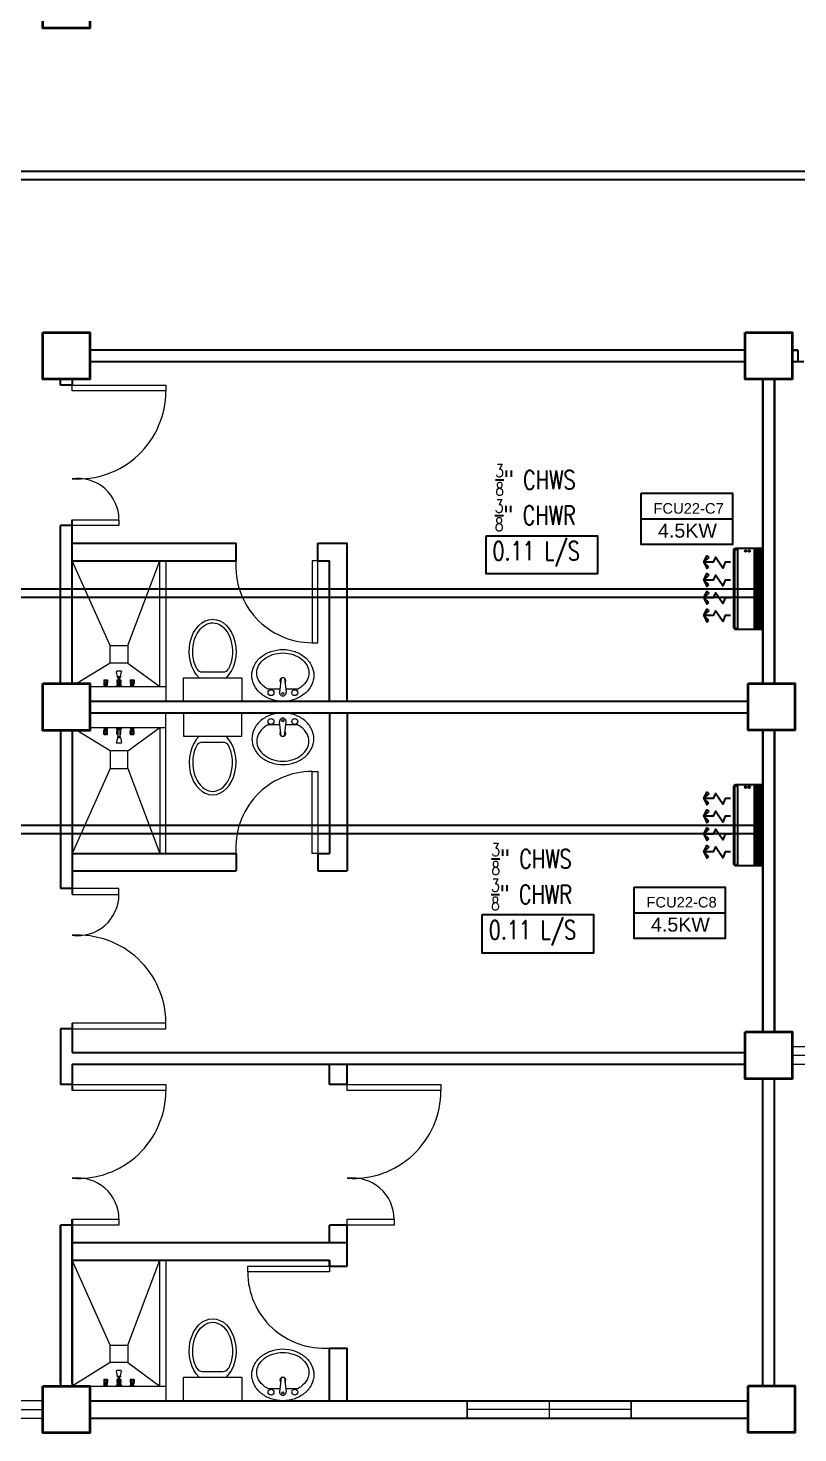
# Model space of a CAD drawing. Header units: millimetres. Extents: x 5 to 430, y 3 to 339.
# Drawn here: x 26.65 to 33.22, y 20.1 to 32.1 of the extents above; entities that cross this region are included whole.
import ezdxf

# ---------------------------------------------------------------- set-up
doc = ezdxf.new("R2010")
doc.units = ezdxf.units.MM
doc.header["$MEASUREMENT"] = 0
for name, color, linetype in [('AIR', 7, 'Continuous'), ('fcu line', 7, 'Continuous'), ('fcu return', 7, 'Continuous'), ('Legends', 7, 'Continuous'), ('pipe label', 7, 'Continuous')]:
    doc.layers.add(name, color=color, linetype=linetype)
doc.styles.add('Arch-Dim', font='simplex.shx', dxfattribs={"width": 0.75})
doc.styles.get("Standard").update_dxf_attribs({"font": 'arial.ttf'})

# ---------------------------------------------------------------- blocks, each defined once
blk = doc.blocks.new('CARRIER-S30-32 (FCD)')
at = {"layer": 'AIR'}
for p, q in [((0.825, -0.05), (-0.825, -0.05)), ((0.825, -0.075), (-0.825, -0.075)), ((0.825, -0.1), (-0.825, -0.1)), ((0.825, -0.125), (-0.825, -0.125)), ((0.825, -0.15), (-0.825, -0.15)), ((-0.6, -0.025), (-0.6, -0.175)), ((-0.4, -0.025), (-0.4, -0.175)), ((-0.2, -0.025), (-0.2, -0.175)), ((0, -0.025), (0, -0.175)), ((0.2, -0.025), (0.2, -0.175)), ((0.4, -0.025), (0.4, -0.175)), ((0.6, -0.025), (0.6, -0.175))]:
    blk.add_line(p, q, dxfattribs=at)
for points in [[(-0.8, -0.62), (0.8, -0.62, 0.414214), (0.85, -0.57), (0.85, 0), (-0.85, 0), (-0.85, -0.57, 0.414214)], [(-0.8, -0.595), (0.8, -0.595, 0.414214), (0.825, -0.57), (0.825, -0.525), (-0.825, -0.525), (-0.825, -0.57, 0.414214)]]:
    blk.add_lwpolyline(points, format="xyb", close=True, dxfattribs=at)
for points in [[(-0.825, -0.025), (0.825, -0.025), (0.825, -0.175), (-0.825, -0.175)], [(-0.664, -1.134), (-0.562, -1.239), (-0.697, -1.177)], [(-0.461, -1.134), (-0.562, -1.239), (-0.428, -1.177)], [(-0.289, -1.134), (-0.188, -1.239), (-0.322, -1.177)], [(-0.086, -1.134), (-0.188, -1.239), (-0.053, -1.177)], [(0.086, -1.134), (0.187, -1.239), (0.053, -1.177)], [(0.289, -1.134), (0.187, -1.239), (0.322, -1.177)], [(0.461, -1.134), (0.562, -1.239), (0.428, -1.177)], [(0.664, -1.134), (0.562, -1.239), (0.697, -1.177)]]:
    blk.add_lwpolyline(points, close=True, dxfattribs=at)
for points in [[(-0.562, -0.678), (-0.562, -0.794), (-0.44, -0.843), (-0.667, -0.996), (-0.562, -1.044), (-0.562, -1.239)], [(-0.188, -0.678), (-0.188, -0.794), (-0.065, -0.843), (-0.292, -0.996), (-0.188, -1.044), (-0.188, -1.239)], [(0.187, -0.678), (0.187, -0.794), (0.31, -0.843), (0.083, -0.996), (0.187, -1.044), (0.187, -1.239)], [(0.562, -0.678), (0.562, -0.794), (0.685, -0.843), (0.458, -0.996), (0.562, -1.044), (0.562, -1.239)]]:
    blk.add_lwpolyline(points, dxfattribs=at)
for centre in [(-0.8, -0.285), (-0.8, -0.36)]:
    blk.add_circle(centre, 0.0187, dxfattribs=at)

msp = doc.modelspace()

# ---------------------------------------------------------------- linework, layer by layer
at = {"color": 8, "linetype": 'ByBlock', "lineweight": 25}
for p, q in [((32.772, 29.35), (27.172, 29.35)), ((33.222, 29.35), (33.172, 29.35)), ((33.172, 29.35), (33.222, 29.35)), ((33.222, 29.35), (33.222, 29.25)), ((32.772, 29.25), (27.172, 29.25)), ((33.272, 29.25), (33.172, 29.25)), ((26.922, 29.05), (26.922, 29.1)), ((27.022, 29.05), (26.922, 29.05)), ((27.022, 29.1), (27.022, 29.05)), ((32.922, 26.502), (32.922, 29.1)), ((32.922, 29.1), (32.922, 26.502)), ((33.022, 26.502), (33.022, 29.1)), ((33.022, 29.1), (33.022, 26.502)), ((26.922, 26.5), (26.922, 27.85)), ((27.022, 27.85), (26.922, 27.85)), ((26.922, 26.5), (26.922, 27.85)), ((27.022, 26.5), (27.022, 27.9)), ((27.172, 26.35), (32.797, 26.35)), ((27.172, 26.25), (32.797, 26.25)), ((26.922, 26.1), (26.922, 24.75)), ((27.022, 26.1), (27.022, 24.7)), ((32.922, 23.525), (32.922, 26.102)), ((32.922, 26.102), (32.922, 23.525)), ((33.022, 23.525), (33.022, 26.102)), ((33.022, 26.102), (33.022, 23.525)), ((27.022, 24.75), (26.922, 24.75)), ((26.922, 23.55), (26.922, 23.3)), ((27.022, 23.55), (26.922, 23.55)), ((27.022, 23.6), (27.022, 23.35)), ((26.922, 23.3), (26.922, 23.075)), ((27.022, 23.35), (32.772, 23.35)), ((27.022, 23.25), (27.022, 23.025)), ((27.022, 23.25), (32.772, 23.25)), ((27.022, 23.075), (26.922, 23.075)), ((32.922, 20.502), (32.922, 23.125)), ((33.022, 20.502), (33.022, 23.125)), ((26.922, 21.875), (26.922, 20.5)), ((26.922, 20.525), (26.922, 21.875)), ((27.022, 21.875), (26.922, 21.875)), ((26.922, 20.525), (26.922, 21.875)), ((27.022, 21.925), (27.022, 20.5)), ((27.022, 20.525), (27.022, 21.925)), ((27.172, 20.375), (32.797, 20.375)), ((27.172, 20.225), (32.797, 20.225))]:
    msp.add_line(p, q, dxfattribs=at)
at = {"color": 8, "linetype": 'ByBlock', "lineweight": 25, "ltscale": 0.3}
for p, q in [((27.022, 27.7), (28.422, 27.7)), ((28.422, 27.55), (28.422, 27.7)), ((29.122, 27.7), (29.372, 27.7)), ((29.122, 27.55), (29.122, 27.7)), ((29.372, 26.35), (29.372, 27.7)), ((27.022, 27.55), (28.422, 27.55)), ((29.122, 27.55), (29.222, 27.55)), ((29.222, 26.35), (29.222, 27.55)), ((29.222, 26.25), (29.222, 25.05)), ((29.372, 26.25), (29.372, 24.9)), ((27.022, 25.05), (28.422, 25.05)), ((28.422, 25.05), (28.422, 24.9)), ((29.122, 25.05), (29.222, 25.05)), ((29.122, 25.05), (29.122, 24.9)), ((27.022, 24.9), (28.422, 24.9)), ((29.122, 24.9), (29.372, 24.9))]:
    msp.add_line(p, q, dxfattribs=at)
at = {"color": 8, "linetype": 'ByBlock', "lineweight": 9, "ltscale": 0.3}
for p, q in [((27.347, 26.825), (27.022, 27.55)), ((27.497, 26.825), (27.772, 27.55)), ((27.347, 26.675), (27.063, 26.5)), ((27.497, 26.675), (27.772, 26.475)), ((27.347, 25.925), (27.063, 26.1)), ((27.497, 25.925), (27.772, 26.125)), ((27.347, 25.775), (27.022, 25.05)), ((27.497, 25.775), (27.772, 25.05)), ((27.347, 20.85), (27.022, 21.575)), ((27.497, 20.85), (27.772, 21.575)), ((27.347, 20.7), (27.022, 20.5)), ((27.497, 20.7), (27.772, 20.5))]:
    msp.add_line(p, q, dxfattribs=at)
at = {"color": 8, "linetype": 'ByBlock', "lineweight": 9}
for p, q in [((26.922, 26.55), (26.922, 26.5)), ((27.022, 26.6), (27.022, 26.5)), ((27.172, 26.475), (27.822, 26.475)), ((27.172, 26.125), (27.822, 26.125)), ((33.172, 23.4), (35.922, 23.4)), ((34.572, 23.325), (33.172, 23.325)), ((33.172, 23.25), (36.022, 23.25)), ((27.172, 20.5), (27.822, 20.5)), ((26.772, 20.375), (24.072, 20.375)), ((24.072, 20.3), (26.772, 20.3)), ((30.397, 20.375), (30.397, 20.225)), ((31.797, 20.3), (30.397, 20.3)), ((31.097, 20.375), (31.097, 20.225)), ((31.797, 20.225), (31.797, 20.375)), ((24.072, 20.225), (26.772, 20.225))]:
    msp.add_line(p, q, dxfattribs=at)
at = {"color": 8, "lineweight": 9}
for p, q in [((27.295, 26.532), (27.292, 26.53)), ((27.292, 26.53), (27.325, 26.53)), ((27.292, 26.53), (27.292, 26.508)), ((27.295, 26.533), (27.322, 26.533)), ((27.295, 26.533), (27.295, 26.532)), ((27.295, 26.532), (27.322, 26.532)), ((27.295, 26.521), (27.295, 26.509)), ((27.302, 26.521), (27.302, 26.509)), ((27.315, 26.521), (27.315, 26.509)), ((27.322, 26.533), (27.322, 26.532)), ((27.322, 26.532), (27.325, 26.53)), ((27.322, 26.521), (27.322, 26.509)), ((27.325, 26.53), (27.325, 26.508)), ((27.41, 26.56), (27.401, 26.602)), ((27.441, 26.607), (27.403, 26.607)), ((27.409, 26.532), (27.405, 26.53)), ((27.405, 26.53), (27.415, 26.53)), ((27.405, 26.53), (27.405, 26.508)), ((27.409, 26.533), (27.415, 26.533)), ((27.409, 26.533), (27.409, 26.532)), ((27.409, 26.532), (27.415, 26.532)), ((27.409, 26.521), (27.409, 26.509)), ((27.41, 26.553), (27.41, 26.56)), ((27.41, 26.56), (27.434, 26.56)), ((27.41, 26.56), (27.434, 26.56)), ((27.434, 26.553), (27.41, 26.553)), ((27.415, 26.553), (27.415, 26.49)), ((27.43, 26.49), (27.43, 26.553)), ((27.43, 26.533), (27.435, 26.533)), ((27.43, 26.532), (27.435, 26.532)), ((27.43, 26.53), (27.439, 26.53)), ((27.434, 26.56), (27.443, 26.602)), ((27.434, 26.56), (27.434, 26.553)), ((27.435, 26.533), (27.435, 26.532)), ((27.435, 26.532), (27.439, 26.53)), ((27.435, 26.521), (27.435, 26.509)), ((27.439, 26.53), (27.439, 26.508)), ((27.523, 26.532), (27.519, 26.53)), ((27.519, 26.53), (27.519, 26.508)), ((27.519, 26.53), (27.552, 26.53)), ((27.523, 26.533), (27.523, 26.532)), ((27.523, 26.533), (27.549, 26.533)), ((27.523, 26.532), (27.549, 26.532)), ((27.523, 26.521), (27.523, 26.509)), ((27.53, 26.521), (27.53, 26.509)), ((27.542, 26.521), (27.542, 26.509)), ((27.549, 26.533), (27.549, 26.532)), ((27.549, 26.532), (27.552, 26.53)), ((27.549, 26.521), (27.549, 26.509)), ((27.552, 26.53), (27.552, 26.508)), ((27.972, 26.35), (27.972, 26.55)), ((27.972, 26.55), (28.472, 26.55)), ((28.132, 26.6), (28.313, 26.6)), ((28.472, 26.55), (28.472, 26.35)), ((28.808, 26.548), (28.794, 26.426)), ((28.837, 26.548), (28.85, 26.426)), ((27.291, 26.476), (27.295, 26.482)), ((27.291, 26.476), (27.326, 26.476)), ((27.291, 26.476), (27.291, 26.475)), ((27.291, 26.475), (27.326, 26.475)), ((27.292, 26.508), (27.294, 26.504)), ((27.294, 26.502), (27.294, 26.496)), ((27.294, 26.496), (27.295, 26.494)), ((27.294, 26.496), (27.322, 26.496)), ((27.295, 26.508), (27.303, 26.508)), ((27.295, 26.494), (27.322, 26.494)), ((27.295, 26.482), (27.322, 26.482)), ((27.297, 26.482), (27.297, 26.494)), ((27.322, 26.508), (27.314, 26.508)), ((27.32, 26.482), (27.32, 26.494)), ((27.322, 26.502), (27.322, 26.496)), ((27.322, 26.496), (27.322, 26.494)), ((27.326, 26.476), (27.322, 26.482)), ((27.325, 26.508), (27.323, 26.504)), ((27.326, 26.476), (27.326, 26.475)), ((27.405, 26.481), (27.393, 26.475)), ((27.393, 26.475), (27.451, 26.475)), ((27.405, 26.508), (27.408, 26.504)), ((27.44, 26.49), (27.405, 26.49)), ((27.405, 26.49), (27.405, 26.481)), ((27.44, 26.481), (27.405, 26.481)), ((27.405, 26.481), (27.44, 26.481)), ((27.408, 26.502), (27.408, 26.496)), ((27.408, 26.496), (27.415, 26.496)), ((27.408, 26.496), (27.409, 26.494)), ((27.409, 26.508), (27.415, 26.508)), ((27.409, 26.494), (27.415, 26.494)), ((27.411, 26.49), (27.411, 26.494)), ((27.415, 26.49), (27.43, 26.49)), ((27.435, 26.508), (27.43, 26.508)), ((27.43, 26.496), (27.436, 26.496)), ((27.43, 26.494), (27.435, 26.494)), ((27.433, 26.49), (27.433, 26.494)), ((27.436, 26.496), (27.435, 26.494)), ((27.436, 26.502), (27.436, 26.496)), ((27.439, 26.508), (27.437, 26.504)), ((27.44, 26.481), (27.44, 26.49)), ((27.451, 26.475), (27.44, 26.481)), ((27.519, 26.508), (27.521, 26.504)), ((27.519, 26.476), (27.522, 26.482)), ((27.519, 26.476), (27.519, 26.475)), ((27.519, 26.476), (27.553, 26.476)), ((27.519, 26.475), (27.553, 26.475)), ((27.522, 26.502), (27.522, 26.496)), ((27.522, 26.496), (27.55, 26.496)), ((27.522, 26.496), (27.522, 26.494)), ((27.522, 26.494), (27.549, 26.494)), ((27.522, 26.482), (27.549, 26.482)), ((27.523, 26.508), (27.53, 26.508)), ((27.524, 26.482), (27.524, 26.494)), ((27.549, 26.508), (27.542, 26.508)), ((27.547, 26.482), (27.547, 26.494)), ((27.55, 26.496), (27.549, 26.494)), ((27.553, 26.476), (27.549, 26.482)), ((27.552, 26.508), (27.55, 26.504)), ((27.55, 26.502), (27.55, 26.496)), ((27.553, 26.476), (27.553, 26.475)), ((28.472, 26.35), (27.972, 26.35)), ((27.972, 26.25), (27.972, 26.05)), ((28.472, 26.25), (27.972, 26.25)), ((28.472, 26.05), (28.472, 26.25)), ((28.808, 26.052), (28.794, 26.174)), ((28.837, 26.052), (28.85, 26.174)), ((27.291, 26.125), (27.326, 26.125)), ((27.291, 26.124), (27.291, 26.125)), ((27.291, 26.124), (27.326, 26.124)), ((27.291, 26.124), (27.295, 26.117)), ((27.292, 26.091), (27.294, 26.096)), ((27.292, 26.069), (27.292, 26.091)), ((27.292, 26.069), (27.325, 26.069)), ((27.295, 26.068), (27.292, 26.069)), ((27.294, 26.103), (27.295, 26.105)), ((27.294, 26.103), (27.322, 26.103)), ((27.294, 26.097), (27.294, 26.103)), ((27.295, 26.117), (27.322, 26.117)), ((27.295, 26.105), (27.322, 26.105)), ((27.295, 26.091), (27.303, 26.091)), ((27.295, 26.078), (27.295, 26.09)), ((27.295, 26.068), (27.322, 26.068)), ((27.295, 26.066), (27.295, 26.068)), ((27.295, 26.066), (27.322, 26.066)), ((27.297, 26.117), (27.297, 26.105)), ((27.302, 26.078), (27.302, 26.09)), ((27.322, 26.091), (27.314, 26.091)), ((27.315, 26.078), (27.315, 26.09)), ((27.32, 26.117), (27.32, 26.105)), ((27.326, 26.124), (27.322, 26.117)), ((27.322, 26.103), (27.322, 26.105)), ((27.322, 26.097), (27.322, 26.103)), ((27.322, 26.078), (27.322, 26.09)), ((27.322, 26.068), (27.325, 26.069)), ((27.322, 26.066), (27.322, 26.068)), ((27.325, 26.091), (27.323, 26.096)), ((27.325, 26.069), (27.325, 26.091)), ((27.326, 26.124), (27.326, 26.125)), ((27.405, 26.119), (27.393, 26.125)), ((27.393, 26.125), (27.451, 26.125)), ((27.44, 26.119), (27.405, 26.119)), ((27.405, 26.109), (27.405, 26.119)), ((27.405, 26.119), (27.44, 26.119)), ((27.44, 26.109), (27.405, 26.109)), ((27.405, 26.091), (27.408, 26.096)), ((27.405, 26.069), (27.405, 26.091)), ((27.405, 26.069), (27.415, 26.069)), ((27.409, 26.068), (27.405, 26.069)), ((27.408, 26.103), (27.409, 26.105)), ((27.408, 26.103), (27.415, 26.103)), ((27.408, 26.097), (27.408, 26.103)), ((27.409, 26.105), (27.415, 26.105)), ((27.409, 26.091), (27.415, 26.091)), ((27.409, 26.078), (27.409, 26.09)), ((27.409, 26.068), (27.415, 26.068)), ((27.409, 26.066), (27.409, 26.068)), ((27.409, 26.066), (27.415, 26.066)), ((27.41, 26.047), (27.41, 26.039)), ((27.434, 26.047), (27.41, 26.047)), ((27.411, 26.109), (27.411, 26.105)), ((27.415, 26.047), (27.415, 26.109)), ((27.415, 26.109), (27.43, 26.109)), ((27.43, 26.109), (27.43, 26.047)), ((27.43, 26.105), (27.435, 26.105)), ((27.43, 26.103), (27.436, 26.103)), ((27.435, 26.091), (27.43, 26.091)), ((27.43, 26.069), (27.439, 26.069)), ((27.43, 26.068), (27.435, 26.068)), ((27.43, 26.066), (27.435, 26.066)), ((27.433, 26.109), (27.433, 26.105)), ((27.434, 26.039), (27.434, 26.047)), ((27.436, 26.103), (27.435, 26.105)), ((27.435, 26.078), (27.435, 26.09)), ((27.435, 26.068), (27.439, 26.069)), ((27.435, 26.066), (27.435, 26.068)), ((27.436, 26.097), (27.436, 26.103)), ((27.439, 26.091), (27.437, 26.096)), ((27.439, 26.069), (27.439, 26.091)), ((27.451, 26.125), (27.44, 26.119)), ((27.44, 26.119), (27.44, 26.109)), ((27.519, 26.124), (27.519, 26.125)), ((27.519, 26.125), (27.553, 26.125)), ((27.519, 26.124), (27.522, 26.117)), ((27.519, 26.124), (27.553, 26.124)), ((27.519, 26.091), (27.521, 26.096)), ((27.519, 26.069), (27.519, 26.091)), ((27.523, 26.068), (27.519, 26.069)), ((27.519, 26.069), (27.552, 26.069)), ((27.522, 26.117), (27.549, 26.117)), ((27.522, 26.105), (27.549, 26.105)), ((27.522, 26.103), (27.522, 26.105)), ((27.522, 26.097), (27.522, 26.103)), ((27.522, 26.103), (27.55, 26.103)), ((27.523, 26.091), (27.53, 26.091)), ((27.523, 26.078), (27.523, 26.09)), ((27.523, 26.066), (27.523, 26.068)), ((27.523, 26.068), (27.549, 26.068)), ((27.523, 26.066), (27.549, 26.066)), ((27.524, 26.117), (27.524, 26.105)), ((27.53, 26.078), (27.53, 26.09)), ((27.549, 26.091), (27.542, 26.091)), ((27.542, 26.078), (27.542, 26.09)), ((27.547, 26.117), (27.547, 26.105)), ((27.553, 26.124), (27.549, 26.117)), ((27.55, 26.103), (27.549, 26.105)), ((27.549, 26.078), (27.549, 26.09)), ((27.549, 26.068), (27.552, 26.069)), ((27.549, 26.066), (27.549, 26.068)), ((27.55, 26.097), (27.55, 26.103)), ((27.552, 26.091), (27.55, 26.096)), ((27.552, 26.069), (27.552, 26.091)), ((27.553, 26.124), (27.553, 26.125)), ((27.972, 26.05), (28.472, 26.05)), ((27.41, 26.039), (27.401, 25.997)), ((27.441, 25.993), (27.403, 25.993)), ((27.41, 26.039), (27.434, 26.039)), ((27.41, 26.039), (27.434, 26.039)), ((27.434, 26.039), (27.443, 25.997)), ((28.132, 26), (28.313, 26)), ((27.295, 20.557), (27.292, 20.555)), ((27.292, 20.555), (27.325, 20.555)), ((27.292, 20.555), (27.292, 20.533)), ((27.292, 20.533), (27.294, 20.529)), ((27.294, 20.527), (27.294, 20.521)), ((27.294, 20.521), (27.295, 20.519)), ((27.294, 20.521), (27.322, 20.521)), ((27.295, 20.558), (27.322, 20.558)), ((27.295, 20.558), (27.295, 20.557)), ((27.295, 20.557), (27.322, 20.557)), ((27.295, 20.546), (27.295, 20.534)), ((27.295, 20.533), (27.303, 20.533)), ((27.302, 20.546), (27.302, 20.534)), ((27.322, 20.533), (27.314, 20.533)), ((27.315, 20.546), (27.315, 20.534)), ((27.322, 20.558), (27.322, 20.557)), ((27.322, 20.557), (27.325, 20.555)), ((27.322, 20.546), (27.322, 20.534)), ((27.322, 20.527), (27.322, 20.521)), ((27.322, 20.521), (27.322, 20.519)), ((27.325, 20.533), (27.323, 20.529)), ((27.325, 20.555), (27.325, 20.533)), ((27.41, 20.585), (27.401, 20.627)), ((27.441, 20.632), (27.403, 20.632)), ((27.409, 20.557), (27.405, 20.555)), ((27.405, 20.555), (27.415, 20.555)), ((27.405, 20.555), (27.405, 20.533)), ((27.405, 20.533), (27.408, 20.529)), ((27.408, 20.527), (27.408, 20.521)), ((27.408, 20.521), (27.415, 20.521)), ((27.408, 20.521), (27.409, 20.519)), ((27.409, 20.558), (27.415, 20.558)), ((27.409, 20.558), (27.409, 20.557)), ((27.409, 20.557), (27.415, 20.557)), ((27.409, 20.546), (27.409, 20.534)), ((27.409, 20.533), (27.415, 20.533)), ((27.41, 20.578), (27.41, 20.585)), ((27.41, 20.585), (27.434, 20.585)), ((27.41, 20.585), (27.434, 20.585)), ((27.434, 20.578), (27.41, 20.578)), ((27.415, 20.578), (27.415, 20.515)), ((27.43, 20.515), (27.43, 20.578)), ((27.43, 20.558), (27.435, 20.558)), ((27.43, 20.557), (27.435, 20.557)), ((27.43, 20.555), (27.439, 20.555)), ((27.435, 20.533), (27.43, 20.533)), ((27.43, 20.521), (27.436, 20.521)), ((27.434, 20.585), (27.443, 20.627)), ((27.434, 20.585), (27.434, 20.578)), ((27.435, 20.558), (27.435, 20.557)), ((27.435, 20.557), (27.439, 20.555)), ((27.435, 20.546), (27.435, 20.534)), ((27.436, 20.521), (27.435, 20.519)), ((27.436, 20.527), (27.436, 20.521)), ((27.439, 20.533), (27.437, 20.529)), ((27.439, 20.555), (27.439, 20.533)), ((27.523, 20.557), (27.519, 20.555)), ((27.519, 20.555), (27.519, 20.533)), ((27.519, 20.555), (27.552, 20.555)), ((27.519, 20.533), (27.521, 20.529)), ((27.522, 20.527), (27.522, 20.521)), ((27.522, 20.521), (27.55, 20.521)), ((27.522, 20.521), (27.522, 20.519)), ((27.523, 20.558), (27.523, 20.557)), ((27.523, 20.558), (27.549, 20.558)), ((27.523, 20.557), (27.549, 20.557)), ((27.523, 20.546), (27.523, 20.534)), ((27.523, 20.533), (27.53, 20.533)), ((27.53, 20.546), (27.53, 20.534)), ((27.542, 20.546), (27.542, 20.534)), ((27.549, 20.533), (27.542, 20.533)), ((27.549, 20.558), (27.549, 20.557)), ((27.549, 20.557), (27.552, 20.555)), ((27.549, 20.546), (27.549, 20.534)), ((27.55, 20.521), (27.549, 20.519)), ((27.552, 20.533), (27.55, 20.529)), ((27.55, 20.527), (27.55, 20.521)), ((27.552, 20.555), (27.552, 20.533)), ((27.972, 20.375), (27.972, 20.575)), ((27.972, 20.575), (28.472, 20.575)), ((28.132, 20.625), (28.313, 20.625)), ((28.472, 20.575), (28.472, 20.375)), ((28.808, 20.573), (28.794, 20.451)), ((28.837, 20.573), (28.85, 20.451)), ((27.291, 20.501), (27.295, 20.507)), ((27.291, 20.501), (27.326, 20.501)), ((27.291, 20.501), (27.291, 20.5)), ((27.291, 20.5), (27.326, 20.5)), ((27.295, 20.519), (27.322, 20.519)), ((27.295, 20.507), (27.322, 20.507)), ((27.297, 20.507), (27.297, 20.519)), ((27.32, 20.507), (27.32, 20.519)), ((27.326, 20.501), (27.322, 20.507)), ((27.326, 20.501), (27.326, 20.5)), ((27.405, 20.506), (27.393, 20.5)), ((27.393, 20.5), (27.451, 20.5)), ((27.44, 20.515), (27.405, 20.515)), ((27.405, 20.515), (27.405, 20.506)), ((27.44, 20.506), (27.405, 20.506)), ((27.405, 20.506), (27.44, 20.506)), ((27.409, 20.519), (27.415, 20.519)), ((27.411, 20.515), (27.411, 20.519)), ((27.415, 20.515), (27.43, 20.515)), ((27.43, 20.519), (27.435, 20.519)), ((27.433, 20.515), (27.433, 20.519)), ((27.44, 20.506), (27.44, 20.515)), ((27.451, 20.5), (27.44, 20.506)), ((27.519, 20.501), (27.522, 20.507)), ((27.519, 20.501), (27.519, 20.5)), ((27.519, 20.501), (27.553, 20.501)), ((27.519, 20.5), (27.553, 20.5)), ((27.522, 20.519), (27.549, 20.519)), ((27.522, 20.507), (27.549, 20.507)), ((27.524, 20.507), (27.524, 20.519)), ((27.547, 20.507), (27.547, 20.519)), ((27.553, 20.501), (27.549, 20.507)), ((27.553, 20.501), (27.553, 20.5)), ((28.472, 20.375), (27.972, 20.375))]:
    msp.add_line(p, q, dxfattribs=at)
at = {"color": 8, "linetype": 'Continuous', "lineweight": 25}
for p, q in [((29.222, 23.075), (29.222, 23.25)), ((29.372, 23.075), (29.372, 23.25)), ((29.372, 23.075), (29.222, 23.075)), ((29.222, 21.725), (29.222, 21.875)), ((29.372, 21.875), (29.222, 21.875)), ((29.372, 21.725), (29.372, 21.875)), ((29.222, 21.575), (29.222, 21.525)), ((29.222, 21.525), (29.372, 21.525)), ((29.222, 20.825), (29.372, 20.825))]:
    msp.add_line(p, q, dxfattribs=at)
at = {"color": 8, "lineweight": 25, "ltscale": 0.3}
for p, q in [((27.022, 21.725), (29.372, 21.725)), ((29.122, 21.725), (29.372, 21.725)), ((29.372, 21.525), (29.372, 21.725)), ((27.022, 21.575), (29.222, 21.575)), ((29.122, 21.575), (29.222, 21.575)), ((29.222, 21.525), (29.222, 21.575)), ((29.222, 20.375), (29.222, 20.825)), ((29.372, 20.375), (29.372, 20.825))]:
    msp.add_line(p, q, dxfattribs=at)
at = {"color": 8, "linetype": 'ByBlock', "lineweight": 35}
for points in [[(26.772, 32.5), (27.172, 32.5), (27.172, 32.1), (26.772, 32.1)], [(26.772, 29.5), (27.172, 29.5), (27.172, 29.1), (26.772, 29.1)], [(32.772, 29.5), (33.172, 29.5), (33.172, 29.1), (32.772, 29.1)], [(26.772, 26.5), (27.172, 26.5), (27.172, 26.1), (26.772, 26.1)], [(32.797, 26.502), (33.197, 26.502), (33.197, 26.102), (32.797, 26.102)], [(32.772, 23.525), (33.172, 23.525), (33.172, 23.125), (32.772, 23.125)], [(26.772, 20.5), (27.172, 20.5), (27.172, 20.1), (26.772, 20.1)], [(32.797, 20.502), (33.197, 20.502), (33.197, 20.102), (32.797, 20.102)]]:
    msp.add_lwpolyline(points, close=True, dxfattribs=at)
at = {"color": 8, "lineweight": 13, "ltscale": 0.03}
for points in [[(27.022, 29), (27.022, 29.05), (27.822, 29.05), (27.822, 29)], [(27.022, 27.85), (27.022, 27.9), (27.422, 27.9), (27.422, 27.85)], [(29.122, 27.55), (29.072, 27.55), (29.072, 26.85), (29.122, 26.85)], [(29.122, 25.05), (29.072, 25.05), (29.072, 25.75), (29.122, 25.75)], [(27.022, 24.75), (27.022, 24.7), (27.422, 24.7), (27.422, 24.75)], [(27.022, 23.6), (27.022, 23.55), (27.822, 23.55), (27.822, 23.6)], [(27.022, 23.025), (27.022, 23.075), (27.822, 23.075), (27.822, 23.025)], [(29.372, 23.025), (29.372, 23.075), (30.172, 23.075), (30.172, 23.025)], [(27.022, 21.875), (27.022, 21.925), (27.422, 21.925), (27.422, 21.875)], [(29.372, 21.875), (29.372, 21.925), (29.772, 21.925), (29.772, 21.875)], [(29.222, 21.525), (29.222, 21.475), (28.522, 21.475), (28.522, 21.525)]]:
    msp.add_lwpolyline(points, close=True, dxfattribs=at)
at = {"color": 8, "linetype": 'ByBlock', "lineweight": 9, "ltscale": 0.3}
for points in [[(27.772, 26.475), (27.772, 27.55), (27.822, 27.55), (27.822, 26.35), (27.822, 26.35)], [(27.772, 26.125), (27.772, 25.05), (27.822, 25.05), (27.822, 26.25), (27.822, 26.25)], [(27.772, 20.5), (27.772, 21.575), (27.822, 21.575), (27.822, 20.375), (27.822, 20.375)]]:
    msp.add_lwpolyline(points, dxfattribs=at)
at = {"color": 8, "linetype": 'ByBlock', "lineweight": 9, "ltscale": 0.03}
for points in [[(27.497, 26.675), (27.347, 26.675), (27.347, 26.825), (27.497, 26.825)], [(27.497, 25.925), (27.347, 25.925), (27.347, 25.775), (27.497, 25.775)], [(27.497, 20.7), (27.347, 20.7), (27.347, 20.85), (27.497, 20.85)]]:
    msp.add_lwpolyline(points, close=True, dxfattribs=at)
at = {"color": 8, "lineweight": 9}
for points in [[(28.557, 26.571, -0.11576), (28.576, 26.653, -0.104047), (28.635, 26.727, -0.090875), (28.719, 26.774, -0.083344), (28.822, 26.792, -0.083344), (28.926, 26.774, -0.090875), (29.009, 26.727, -0.104047), (29.068, 26.653, -0.11576), (29.087, 26.571, -0.11576), (29.068, 26.488, -0.104047), (29.009, 26.415, -0.090875), (28.926, 26.367, -0.083344), (28.822, 26.35, -0.083344), (28.719, 26.367, -0.090875), (28.635, 26.415, -0.104047), (28.576, 26.488, -0.11576)], [(28.557, 20.596, -0.11576), (28.576, 20.678, -0.104047), (28.635, 20.752, -0.090875), (28.719, 20.799, -0.083344), (28.822, 20.817, -0.083344), (28.926, 20.799, -0.090875), (29.009, 20.752, -0.104047), (29.068, 20.678, -0.11576), (29.087, 20.596, -0.11576), (29.068, 20.513, -0.104047), (29.009, 20.44, -0.090875), (28.926, 20.392, -0.083344), (28.822, 20.375, -0.083344), (28.719, 20.392, -0.090875), (28.635, 20.44, -0.104047), (28.576, 20.513, -0.11576)]]:
    msp.add_lwpolyline(points, format="xyb", close=True, dxfattribs=at)
for points in [[(28.6, 26.592, -0.124838), (28.615, 26.654, -0.105788), (28.665, 26.712, -0.086697), (28.735, 26.748, -0.076776), (28.822, 26.762, -0.076776), (28.91, 26.748, -0.086697), (28.979, 26.712, -0.105788), (29.029, 26.654, -0.124838), (29.045, 26.592, -0.124838), (29.029, 26.529, -0.105788), (28.979, 26.472, -0.040067), (28.949, 26.452), (28.846, 26.452, -0.040067)], [(28.798, 26.452), (28.696, 26.452, -0.040067), (28.665, 26.472, -0.105788), (28.615, 26.529, -0.124838), (28.6, 26.592, -0.124838)], [(28.6, 26.008, 0.124838), (28.615, 25.945, 0.105788), (28.665, 25.888, 0.086697), (28.735, 25.851, 0.076776), (28.822, 25.838, 0.076776), (28.91, 25.851, 0.086697), (28.979, 25.888, 0.105788), (29.029, 25.945, 0.124838), (29.045, 26.008, 0.124838), (29.029, 26.07, 0.105788), (28.979, 26.128, 0.040067), (28.949, 26.148), (28.846, 26.148, 0.040067)], [(28.798, 26.148), (28.696, 26.148, 0.040067), (28.665, 26.128, 0.105788), (28.615, 26.07, 0.124838), (28.6, 26.008, 0.124838)], [(28.6, 20.617, -0.124838), (28.615, 20.679, -0.105788), (28.665, 20.737, -0.086697), (28.735, 20.773, -0.076776), (28.822, 20.787, -0.076776), (28.91, 20.773, -0.086697), (28.979, 20.737, -0.105788), (29.029, 20.679, -0.124838), (29.045, 20.617, -0.124838), (29.029, 20.554, -0.105788), (28.979, 20.497, -0.040067), (28.949, 20.477), (28.846, 20.477, -0.040067)], [(28.798, 20.477), (28.696, 20.477, -0.040067), (28.665, 20.497, -0.105788), (28.615, 20.554, -0.124838), (28.6, 20.617, -0.124838)]]:
    msp.add_lwpolyline(points, format="xyb", dxfattribs=at)
msp.add_lwpolyline([(30.397, 20.375), (31.797, 20.375), (31.797, 20.225), (30.397, 20.225)], close=True, dxfattribs=at)
for centre, radius in [((28.721, 26.423), 0.0255), ((28.822, 26.416), 0.0095), ((28.924, 26.423), 0.0255), ((28.721, 26.177), 0.0255), ((28.822, 26.183), 0.0095), ((28.924, 26.177), 0.0255), ((28.721, 20.448), 0.0255), ((28.822, 20.441), 0.0095), ((28.924, 20.448), 0.0255)]:
    msp.add_circle(centre, radius, dxfattribs=at)
at = {"color": 8, "lineweight": 13, "ltscale": 0.03}
for centre, radius, start, end in [((27.071, 29), 0.752, 266.3048, 0), ((27.069, 27.9), 0.353, 0, 97.6281), ((29.072, 27.502), 0.652, 175.7578, 270), ((29.072, 25.098), 0.652, 90, 184.2422), ((27.069, 24.7), 0.353, 262.3719, 0), ((27.071, 23.6), 0.752, 0, 93.6952), ((27.071, 23.025), 0.752, 266.3048, 0), ((29.421, 23.025), 0.752, 266.3048, 0), ((27.069, 21.925), 0.353, 0, 97.6281), ((29.419, 21.925), 0.353, 0, 97.6281), ((29.174, 21.475), 0.652, 180, 274.2422)]:
    msp.add_arc(centre, radius, start, end, dxfattribs=at)
at = {"color": 8, "lineweight": 9}
for centre, radius, start, end in [((28.132, 26.65), 0.05, 208.1501, 270), ((28.313, 26.65), 0.05, 270, 331.9916), ((28.822, 26.525), 0.025, 126.3068, 221.2022), ((28.822, 26.454), 0.0948, 81.2026, 98.7974), ((28.822, 26.525), 0.025, 71.3793, 108.6207), ((28.822, 26.525), 0.025, 318.7978, 53.6932), ((28.822, 26.423), 0.028, 173.7545, 6.2455), ((28.781, 26.01), 0.228, 129.8268, 153.5873), ((28.806, 25.98), 0.267, 109.0569, 129.8268), ((28.822, 25.933), 0.317, 90, 109.0569), ((28.822, 26.177), 0.028, 353.7545, 186.2455), ((28.822, 25.933), 0.317, 70.9431, 90), ((28.838, 25.98), 0.267, 50.1732, 70.9431), ((28.863, 26.01), 0.228, 26.4127, 50.1732), ((28.743, 26.029), 0.185, 153.5873, 180), ((28.822, 26.075), 0.025, 138.7978, 233.6932), ((28.822, 26.146), 0.0948, 261.2026, 278.7974), ((28.822, 26.075), 0.025, 251.3793, 288.6207), ((28.822, 26.075), 0.025, 306.3068, 41.2022), ((28.902, 26.029), 0.185, 0, 26.4127), ((28.132, 25.95), 0.05, 90, 151.8499), ((28.313, 25.95), 0.05, 28.0084, 90), ((28.743, 26.029), 0.185, 180, 206.4127), ((28.781, 26.048), 0.228, 206.4127, 230.1732), ((28.863, 26.048), 0.228, 309.8268, 333.5873), ((28.902, 26.029), 0.185, 333.5873, 0), ((28.806, 26.078), 0.267, 230.1732, 250.9431), ((28.822, 26.125), 0.317, 250.9431, 270), ((28.822, 26.125), 0.317, 270, 289.0569), ((28.838, 26.078), 0.267, 289.0569, 309.8268), ((28.132, 20.675), 0.05, 208.1501, 270), ((28.313, 20.675), 0.05, 270, 331.9916), ((28.822, 20.55), 0.025, 126.3068, 221.2022), ((28.822, 20.479), 0.0948, 81.2026, 98.7974), ((28.822, 20.55), 0.025, 71.3793, 108.6207), ((28.822, 20.55), 0.025, 318.7978, 53.6932), ((28.822, 20.448), 0.028, 173.7545, 6.2455)]:
    msp.add_arc(centre, radius, start, end, dxfattribs=at)
at = {"color": 8, "lineweight": 9, "extrusion": (0, 0, -1)}
for centre in [(28.222, 26.775), (28.222, 20.8)]:
    msp.add_ellipse(centre, major_axis=(0, -0.275), ratio=0.727273, start_param=0.612555, end_param=5.670631, dxfattribs=at)
at = {"color": 8, "lineweight": 9, "extrusion": (4.99074e-41, 2.88216e-41, -1)}
for centre, major_axis, start_param, end_param in [((27.283, 26.52), (0.00896, 0.00896), 0.011497, 0.722582), ((27.313, 26.521), (0.00738, 0.00738), 4.000472, 4.78527), ((27.308, 26.526), (0.00268, 0.00268), -1.497915, -0.073106), ((27.304, 26.521), (-0.00738, 0.00738), 1.497691, 2.282489), ((27.334, 26.52), (-0.00896, 0.00896), 5.560378, 6.271464), ((27.396, 26.52), (0.00896, 0.00896), 0.011497, 0.722582), ((27.448, 26.52), (0.00896, 0.00896), 3.989582, 4.700667), ((27.439, 26.603), (-0.00268, 0.00268), 1.354119, 2.724181), ((27.51, 26.52), (0.00896, 0.00896), 0.011497, 0.722582), ((27.54, 26.521), (0.00738, 0.00738), 4.000472, 4.78527), ((27.536, 26.526), (0.00268, 0.00268), -1.497915, -0.073106), ((27.531, 26.521), (-0.00738, 0.00738), 1.497691, 2.282489), ((27.561, 26.52), (-0.00896, 0.00896), 5.560378, 6.271464), ((27.28, 26.515), (-0.0118, 0.0118), 2.876824, 3.009049), ((27.291, 26.502), (-0.00268, 0.00268), 1.862141, 2.356082), ((27.292, 26.509), (-0.00268, 0.00268), 2.356082, 2.983721), ((27.306, 26.509), (0.00268, 0.00268), 3.299239, 3.926878), ((27.313, 26.514), (-0.00887, 0.00887), 4.509022, 4.870036), ((27.308, 26.507), (0.00268, 0.00268), 1.773938, 2.938226), ((27.304, 26.514), (-0.00887, 0.00887), 2.983721, 3.344735), ((27.311, 26.509), (0.00268, 0.00268), 0.785286, 1.412925), ((27.325, 26.509), (-0.00268, 0.00268), 4.870036, 5.497675), ((27.337, 26.515), (0.0118, 0.0118), 3.273911, 3.406137), ((27.326, 26.502), (-0.00268, 0.00268), 5.497675, 5.991616), ((27.394, 26.515), (-0.0118, 0.0118), 2.876824, 3.009049), ((27.405, 26.509), (0.00268, 0.00268), 0.785286, 1.412925), ((27.404, 26.502), (0.00268, 0.00268), 0.291344, 0.785286), ((27.439, 26.509), (0.00268, 0.00268), 3.299239, 3.926878), ((27.45, 26.515), (-0.0118, 0.0118), 4.844707, 4.976933), ((27.44, 26.502), (0.00268, 0.00268), 3.926878, 4.42082), ((27.507, 26.515), (0.0118, 0.0118), 1.306028, 1.438253), ((27.518, 26.502), (-0.00268, 0.00268), 1.862141, 2.356082), ((27.519, 26.509), (-0.00268, 0.00268), 2.356082, 2.983721), ((27.533, 26.509), (0.00268, 0.00268), 3.299239, 3.926878), ((27.541, 26.514), (-0.00887, 0.00887), 4.509022, 4.870036), ((27.536, 26.507), (0.00268, 0.00268), 1.773938, 2.938226), ((27.531, 26.514), (-0.00887, 0.00887), 2.983721, 3.344735), ((27.538, 26.509), (0.00268, 0.00268), 0.785286, 1.412925), ((27.553, 26.509), (-0.00268, 0.00268), 4.870036, 5.497675), ((27.564, 26.515), (0.0118, 0.0118), 3.273911, 3.406137), ((27.554, 26.502), (-0.00268, 0.00268), 5.497675, 5.991616), ((27.283, 20.545), (0.00896, 0.00896), 0.011497, 0.722582), ((27.28, 20.54), (-0.0118, 0.0118), 2.876824, 3.009049), ((27.291, 20.527), (-0.00268, 0.00268), 1.862141, 2.356082), ((27.292, 20.534), (-0.00268, 0.00268), 2.356082, 2.983721), ((27.313, 20.546), (0.00738, 0.00738), 4.000472, 4.78527), ((27.306, 20.534), (0.00268, 0.00268), 3.299239, 3.926878), ((27.313, 20.539), (-0.00887, 0.00887), 4.509022, 4.870036), ((27.308, 20.551), (0.00268, 0.00268), -1.497915, -0.073106), ((27.308, 20.532), (0.00268, 0.00268), 1.773938, 2.938226), ((27.304, 20.546), (-0.00738, 0.00738), 1.497691, 2.282489), ((27.304, 20.539), (-0.00887, 0.00887), 2.983721, 3.344735), ((27.311, 20.534), (0.00268, 0.00268), 0.785286, 1.412925), ((27.334, 20.545), (-0.00896, 0.00896), 5.560378, 6.271464), ((27.325, 20.534), (-0.00268, 0.00268), 4.870036, 5.497675), ((27.337, 20.54), (0.0118, 0.0118), 3.273911, 3.406137), ((27.326, 20.527), (-0.00268, 0.00268), 5.497675, 5.991616), ((27.396, 20.545), (0.00896, 0.00896), 0.011497, 0.722582), ((27.394, 20.54), (-0.0118, 0.0118), 2.876824, 3.009049), ((27.405, 20.534), (0.00268, 0.00268), 0.785286, 1.412925), ((27.404, 20.527), (0.00268, 0.00268), 0.291344, 0.785286), ((27.448, 20.545), (0.00896, 0.00896), 3.989582, 4.700667), ((27.439, 20.534), (0.00268, 0.00268), 3.299239, 3.926878), ((27.45, 20.54), (-0.0118, 0.0118), 4.844707, 4.976933), ((27.44, 20.527), (0.00268, 0.00268), 3.926878, 4.42082), ((27.439, 20.628), (-0.00268, 0.00268), 1.354119, 2.724181), ((27.51, 20.545), (0.00896, 0.00896), 0.011497, 0.722582), ((27.507, 20.54), (0.0118, 0.0118), 1.306028, 1.438253), ((27.518, 20.527), (-0.00268, 0.00268), 1.862141, 2.356082), ((27.519, 20.534), (-0.00268, 0.00268), 2.356082, 2.983721), ((27.54, 20.546), (0.00738, 0.00738), 4.000472, 4.78527), ((27.533, 20.534), (0.00268, 0.00268), 3.299239, 3.926878), ((27.541, 20.539), (-0.00887, 0.00887), 4.509022, 4.870036), ((27.536, 20.551), (0.00268, 0.00268), -1.497915, -0.073106), ((27.536, 20.532), (0.00268, 0.00268), 1.773938, 2.938226), ((27.531, 20.546), (-0.00738, 0.00738), 1.497691, 2.282489), ((27.531, 20.539), (-0.00887, 0.00887), 2.983721, 3.344735), ((27.538, 20.534), (0.00268, 0.00268), 0.785286, 1.412925), ((27.561, 20.545), (-0.00896, 0.00896), 5.560378, 6.271464), ((27.553, 20.534), (-0.00268, 0.00268), 4.870036, 5.497675), ((27.564, 20.54), (0.0118, 0.0118), 3.273911, 3.406137), ((27.554, 20.527), (-0.00268, 0.00268), 5.497675, 5.991616)]:
    msp.add_ellipse(centre, major_axis=major_axis, ratio=1, start_param=start_param, end_param=end_param, dxfattribs=at)
at = {"color": 8, "lineweight": 9}
for centre, major_axis, ratio, start_param, end_param in [((27.405, 26.603), (-0.00268, 0.00268), 1, -0.216453, 1.153609), ((27.283, 26.079), (0.00896, 0.00896), 1, -1.559299, -0.848214), ((27.28, 26.084), (0.0118, 0.0118), 1, -0.264769, -0.132543), ((27.291, 26.097), (0.00268, -0.00268), 1, 0.291344, 0.785286), ((27.292, 26.09), (0.00268, 0.00268), 1, -0.785511, -0.157871), ((27.306, 26.09), (0.00268, -0.00268), 1, 3.299239, 3.926878), ((27.313, 26.079), (0.00738, -0.00738), 1, 4.000472, 4.78527), ((27.313, 26.085), (0.00887, 0.00887), 1, 1.36743, 1.728443), ((27.308, 26.093), (0.00268, 0.00268), 1, 0.203142, 1.36743), ((27.308, 26.074), (0.00268, -0.00268), 1, 4.78527, 6.21008), ((27.304, 26.085), (0.00887, -0.00887), 1, 1.412925, 1.773938), ((27.304, 26.079), (0.00738, 0.00738), 1, 4.639283, 5.424081), ((27.311, 26.09), (0.00268, -0.00268), 1, 0.785286, 1.412925), ((27.326, 26.097), (0.00268, -0.00268), 1, 3.926878, 4.42082), ((27.337, 26.084), (0.0118, 0.0118), 1, 1.703115, 1.83534), ((27.325, 26.09), (0.00268, -0.00268), 1, 3.299239, 3.926878), ((27.334, 26.079), (0.00896, -0.00896), 1, 3.989582, 4.700667), ((27.396, 26.079), (0.00896, -0.00896), 1, 0.011497, 0.722582), ((27.394, 26.084), (0.0118, -0.0118), 1, 1.306028, 1.438253), ((27.404, 26.097), (0.00268, 0.00268), 1, -1.279452, -0.785511), ((27.405, 26.09), (0.00268, 0.00268), 1, -0.785511, -0.157871), ((27.439, 26.09), (0.00268, -0.00268), 1, 3.299239, 3.926878), ((27.448, 26.079), (0.00896, 0.00896), 1, 2.418785, 3.129871), ((27.44, 26.097), (0.00268, -0.00268), 1, 3.926878, 4.42082), ((27.45, 26.084), (0.0118, -0.0118), 1, 3.273911, 3.406137), ((27.51, 26.079), (0.00896, 0.00896), 1, -1.559299, -0.848214), ((27.518, 26.097), (0.00268, 0.00268), 1, -1.279452, -0.785511), ((27.507, 26.084), (0.0118, 0.0118), 1, -0.264769, -0.132543), ((27.519, 26.09), (0.00268, -0.00268), 1, 0.785286, 1.412925), ((27.541, 26.085), (0.00887, -0.00887), 1, 2.938226, 3.299239), ((27.533, 26.09), (0.00268, -0.00268), 1, 3.299239, 3.926878), ((27.54, 26.079), (0.00738, -0.00738), 1, 4.000472, 4.78527), ((27.536, 26.074), (0.00268, 0.00268), 1, 3.214474, 4.639283), ((27.536, 26.093), (0.00268, 0.00268), 1, 0.203142, 1.36743), ((27.531, 26.085), (0.00887, 0.00887), 1, -0.157871, 0.203142), ((27.531, 26.079), (0.00738, -0.00738), 1, 6.21008, 6.994878), ((27.538, 26.09), (0.00268, -0.00268), 1, 0.785286, 1.412925), ((27.553, 26.09), (0.00268, 0.00268), 1, 1.728443, 2.356082), ((27.561, 26.079), (0.00896, 0.00896), 1, 2.418785, 3.129871), ((27.554, 26.097), (0.00268, 0.00268), 1, 2.356082, 2.850023), ((27.564, 26.084), (0.0118, 0.0118), 1, 1.703115, 1.83534), ((28.222, 25.825), (0, 0.275), 0.727273, 0.612555, 5.670631), ((27.439, 25.996), (0.00268, -0.00268), 1, 6.066508, 7.43657), ((27.405, 20.628), (-0.00268, 0.00268), 1, -0.216453, 1.153609)]:
    msp.add_ellipse(centre, major_axis=major_axis, ratio=ratio, start_param=start_param, end_param=end_param, dxfattribs=at)
at = {"color": 8, "lineweight": 9, "extrusion": (4.99074e-41, -2.88216e-41, -1)}
msp.add_ellipse((27.405, 25.996), major_axis=(0.00268, 0.00268), ratio=1, start_param=2.92514, end_param=4.295202, dxfattribs=at)
at = {"color": 8, "lineweight": 9}
for points in [[(28.087, 26.626), (28.079, 26.643), (28.071, 26.661), (28.044, 26.752), (28.049, 26.839), (28.107, 26.971), (28.157, 27.012), (28.255, 27.025), (28.308, 27), (28.382, 26.888), (28.399, 26.805), (28.384, 26.691), (28.372, 26.656), (28.357, 26.626)], [(28.087, 25.973), (28.079, 25.957), (28.071, 25.939), (28.044, 25.848), (28.049, 25.761), (28.107, 25.629), (28.157, 25.588), (28.255, 25.574), (28.308, 25.6), (28.382, 25.711), (28.399, 25.795), (28.384, 25.909), (28.372, 25.944), (28.357, 25.973)], [(28.087, 20.651), (28.079, 20.668), (28.071, 20.686), (28.044, 20.777), (28.049, 20.864), (28.107, 20.996), (28.157, 21.037), (28.255, 21.05), (28.308, 21.025), (28.382, 20.913), (28.399, 20.83), (28.384, 20.716), (28.372, 20.681), (28.357, 20.651)]]:
    msp.add_open_spline(points, degree=3, knots=[0.937253, 0.937253, 0.937253, 0.937253, 1.185372, 1.185372, 2.113864, 2.113864, 3.042356, 3.042356, 3.970847, 3.970847, 4.899339, 4.899339, 5.346062, 5.346062, 5.346062, 5.346062], dxfattribs=at)
at = {"layer": 'fcu line', "linetype": 'Continuous'}
for p, q in [((50.63, 30.805), (22.208, 30.805)), ((18.708, 27.309), (32.922, 27.309)), ((18.708, 25.291), (32.922, 25.291))]:
    msp.add_line(p, q, dxfattribs=at)
at = {"layer": 'fcu return', "linetype": 'Continuous'}
for p, q in [((50.56, 30.875), (22.208, 30.875)), ((18.708, 27.239), (32.922, 27.239)), ((18.708, 25.221), (32.922, 25.221))]:
    msp.add_line(p, q, dxfattribs=at)
at = {"layer": 'Legends', "linetype": 'Continuous', "lineweight": 25}
for p, q in [((31.883, 27.907), (32.662, 27.907)), ((31.823, 24.543), (32.602, 24.543))]:
    msp.add_line(p, q, dxfattribs=at)
at = {"layer": 'Legends'}
for points in [[(31.883, 28.126), (32.662, 28.126), (32.662, 27.689), (31.883, 27.689)], [(31.823, 24.761), (32.602, 24.761), (32.602, 24.324), (31.823, 24.324)]]:
    msp.add_lwpolyline(points, close=True, dxfattribs=at)
at = {"layer": 'pipe label', "color": 2, "linetype": 'Continuous', "lineweight": 25}
for points in [[(30.558, 27.764), (31.51, 27.764), (31.51, 27.437), (30.558, 27.437)], [(30.526, 24.527), (31.477, 24.527), (31.477, 24.199), (30.526, 24.199)]]:
    msp.add_lwpolyline(points, close=True, dxfattribs=at)

# ---------------------------------------------------------------- block references
at = {"layer": 'AIR', "xscale": 0.4053817101480872, "yscale": 0.4053817101480872, "zscale": 0.4053817101480872, "rotation": 270}
for p in [(32.922, 27.309), (32.922, 25.291)]:
    msp.add_blockref('CARRIER-S30-32 (FCD)', p, dxfattribs=at)

# ---------------------------------------------------------------- texts
at = {"layer": 'Legends', "linetype": 'Continuous', "lineweight": 25, "attachment_point": 1}
for s, width, insert, char_height in [('FCU22-C7', 0.44811, (31.988, 28.042), 0.09), ('4.5KW', 0.23674, (32.027, 27.867), 0.12), ('FCU22-C8', 0.44811, (31.928, 24.678), 0.09), ('4.5KW', 0.23674, (31.967, 24.502), 0.12)]:
    msp.add_mtext_dynamic_manual_height_columns(s, width=width, gutter_width=1.011, heights=[0], dxfattribs=dict(at, insert=insert, char_height=char_height))
at = {"layer": 'pipe label', "color": 3, "linetype": 'Continuous', "lineweight": 25, "char_height": 0.16, "attachment_point": 1, "style": 'Arch-Dim'}
for insert in [(30.638, 28.375), (30.605, 25.137)]:
    msp.add_mtext_dynamic_manual_height_columns('\\A1;{\\H0.7x;\\S3/8;}" CHWS', width=1.17294, gutter_width=1.011, heights=[0], dxfattribs=dict(at, insert=insert))
at = {"layer": 'pipe label', "color": 240, "linetype": 'Continuous', "lineweight": 25, "char_height": 0.16, "attachment_point": 1, "style": 'Arch-Dim'}
for insert in [(30.634, 28.072), (30.602, 24.834)]:
    msp.add_mtext_dynamic_manual_height_columns('\\A1;{\\H0.7x;\\S3/8;}" CHWR', width=0.88035, gutter_width=1.011, heights=[0], dxfattribs=dict(at, insert=insert))
at = {"layer": 'pipe label', "color": 2, "linetype": 'Continuous', "lineweight": 25, "char_height": 0.16, "attachment_point": 1, "style": 'Arch-Dim'}
for insert in [(30.613, 27.714), (30.581, 24.476)]:
    msp.add_mtext_dynamic_manual_height_columns('0.11 L/S', width=0.89967, gutter_width=1.011, heights=[0], dxfattribs=dict(at, insert=insert))

doc.saveas('drawing.dxf')
